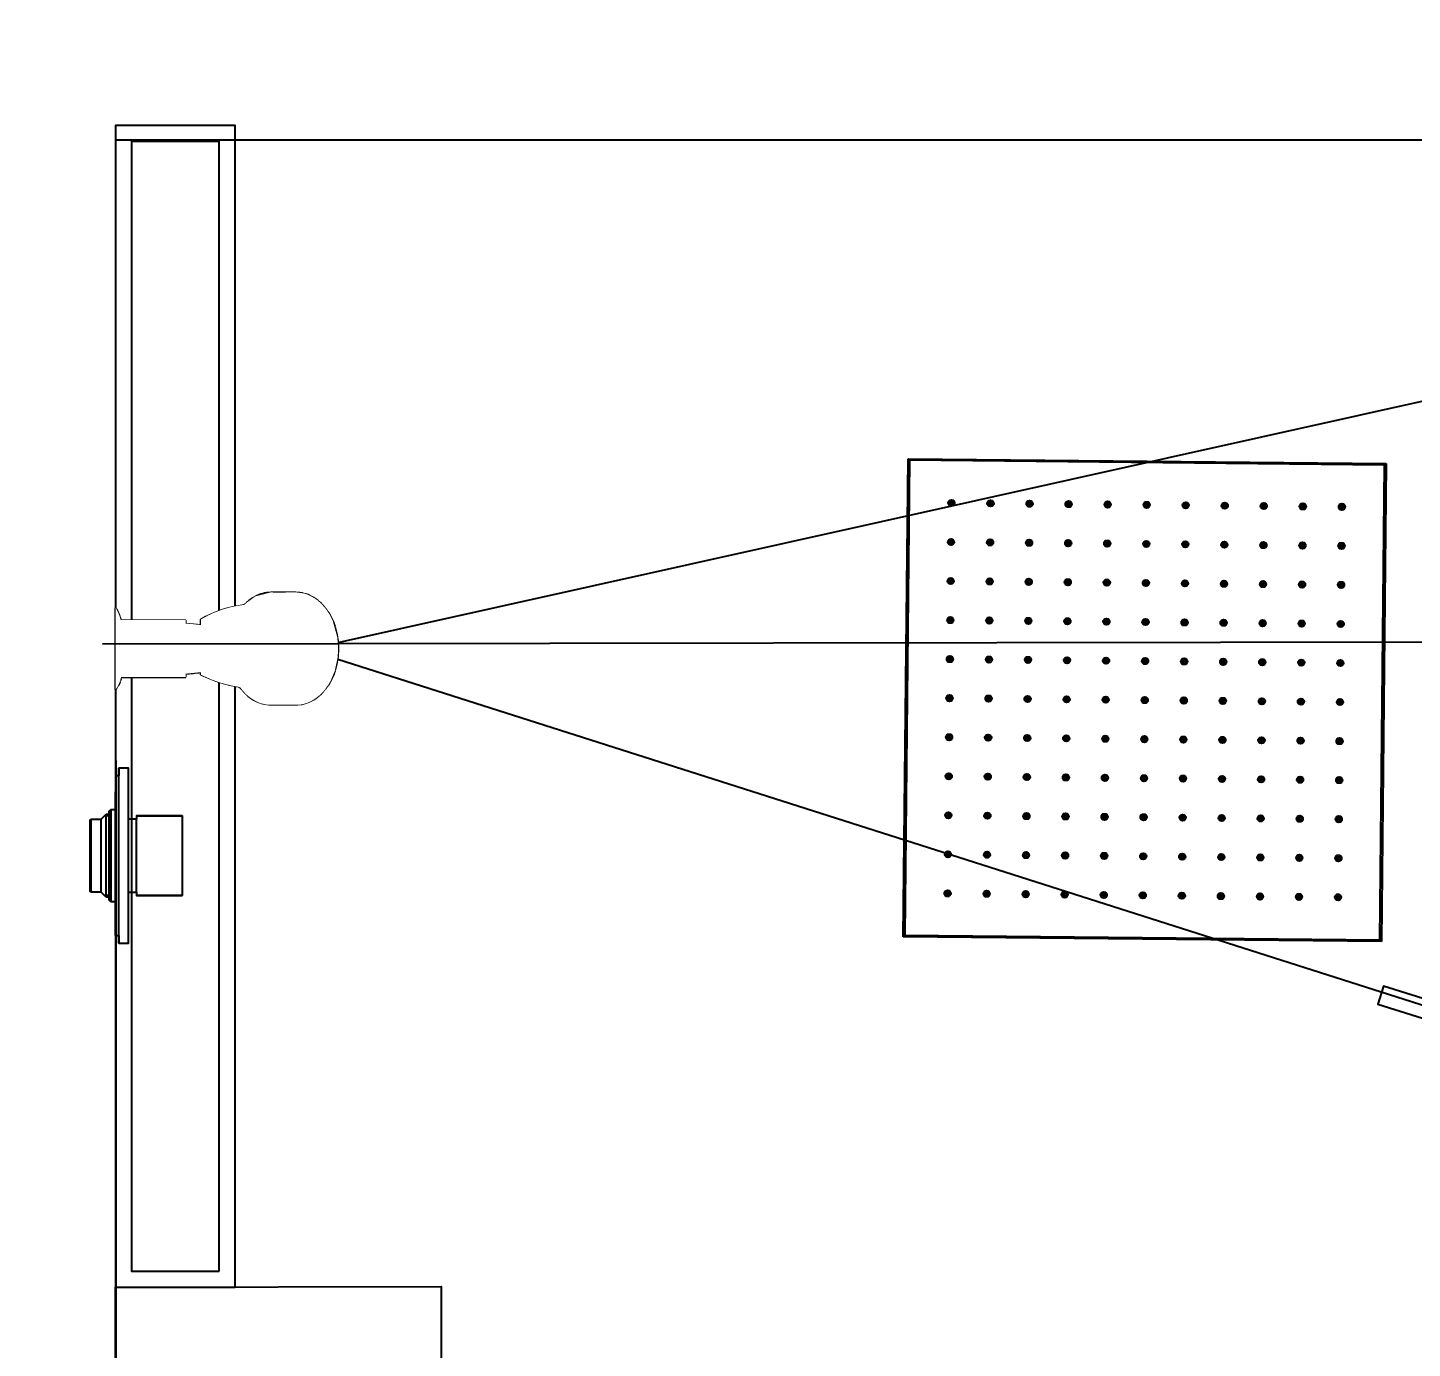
# Model space of a CAD drawing. Extents: x -678889171 to 586587, y -792238163 to 335485.
# Drawn here: x 83686 to 84555, y 49164 to 49993 of the extents above; entities that cross this region are included whole.
import ezdxf
from ezdxf.enums import TextEntityAlignment as Align

# ---------------------------------------------------------------- set-up
doc = ezdxf.new("R2010")
doc.units = 0
doc.header["$MEASUREMENT"] = 0
doc.set_wipeout_variables(frame=1)
for name, color, linetype in [('XR-Typ26$0$XR-A-TYP-2-3-4-5-6-7-8-9-10$0$A-FURN-SANT', 252, 'Continuous'), ('XR-Typ26$0$XR-A-TYP-2-3-4-5-6-7-8-9-10$0$A-GLAZ', 252, 'Continuous'), ('XR-Typ26$0$XR-A-TYP-2-3-4-5-6-7-8-9-10$0$A-GLAZ-FULL', 252, 'Continuous'), ('XR-Typ26$0$XR-A-TYP-2-3-4-5-6-7-8-9-10$0$A-WALL', 252, 'Continuous'), ('XR-Typ26$0$XR-A-TYP-2-3-4-5-6-7-8-9-10$0$XR-A-TYP$0$TYPICAL TYPES$0$I-WC', 252, 'Continuous'), ('XR-Typ26$0$XR-A-TYP-2-3-4-5-6-7-8-9-10$0$XR-A-TYP$0$TYPICAL TYPES$0$XREF_3BR$0$I-WC', 252, 'Continuous'), ('XR-Typ26$0$XR-A-TYP-2-3-4-5-6-7-8-9-10$0$XR-A-TYP$0$TYPICAL TYPES$0$XREF_3BR$0$WC-SERIAL', 252, 'Continuous')]:
    doc.layers.add(name, color=color, linetype=linetype)
doc.styles.add('XR-Typ26$0$XR-A-TYP-2-3-4-5-6-7-8-9-10$0$XR-A-TYP$0$TYPICAL TYPES$0$XREF_3BR$0$Standard', font='arial.ttf')

# ---------------------------------------------------------------- blocks, each defined once
blk = doc.blocks.new('XR-Typ26$0$XR-A-TYP-2-3-4-5-6-7-8-9-10$0$XR-A-TYP$0$TYPICAL TYPES$0$XREF_3BR$0$SHOWER C')
at = {"layer": 'XR-Typ26$0$XR-A-TYP-2-3-4-5-6-7-8-9-10$0$A-FURN-SANT'}
for p, q in [((4659.62, 6577.18), (4656.62, 6574.18)), ((4660.12, 6584.18), (4659.62, 6583.68)), ((4659.62, 6583.68), (4705.62, 6583.68)), ((4659.62, 6583.68), (4659.62, 6577.18)), ((4705.62, 6577.18), (4659.62, 6577.18)), ((4705.12, 6584.18), (4660.12, 6584.18)), ((4705.62, 6583.68), (4705.12, 6584.18)), ((4705.62, 6577.18), (4705.62, 6583.68)), ((4708.62, 6574.18), (4705.62, 6577.18)), ((4732.62, 6568.17), (4642.62, 6568.18)), ((4654.62, 6572.18), (4653.62, 6571.18)), ((4653.62, 6571.18), (4711.62, 6571.18)), ((4653.62, 6571.18), (4653.62, 6568.18)), ((4710.62, 6572.18), (4654.62, 6572.18)), ((4708.62, 6574.18), (4656.62, 6574.18)), ((4656.62, 6574.18), (4656.62, 6572.18)), ((4657.54, 6572.18), (4657.54, 6575.1)), ((4707.7, 6572.18), (4707.7, 6575.1)), ((4708.62, 6572.18), (4708.62, 6574.18)), ((4711.62, 6571.18), (4710.62, 6572.18)), ((4711.62, 6568.18), (4711.62, 6571.18)), ((4737.62, 6566.17), (4627.62, 6566.18)), ((4737.62, 6560.17), (4627.62, 6560.18)), ((4657.62, 6555.07), (4657.62, 6526.67)), ((4659.62, 6555.27), (4659.62, 6555.27)), ((4659.62, 6555.27), (4659.62, 6555.07)), ((4705.62, 6555.07), (4659.62, 6555.07)), ((4705.62, 6555.07), (4705.62, 6555.27)), ((4707.62, 6555.27), (4707.62, 6555.27)), ((4707.62, 6526.67), (4707.62, 6555.07))]:
    blk.add_line(p, q, dxfattribs=at)
blk.add_lwpolyline([(4693.12, 6526.17), (4693.12, 6526.17), (4658.12, 6526.17, -0.414214), (4657.62, 6526.67), (4657.62, 6555.07), (4659.62, 6555.07), (4659.62, 6555.27), (4659.62, 6555.27), (4659.62, 6555.27), (4659.62, 6555.27), (4659.62, 6560.16), (4627.62, 6560.16), (4627.62, 6566.18), (4632.62, 6566.18), (4632.62, 6568.18), (4732.62, 6568.17), (4732.62, 6566.17), (4737.62, 6566.17), (4737.62, 6560.17), (4705.62, 6560.16), (4705.62, 6555.27), (4705.62, 6555.27), (4705.62, 6555.27), (4705.62, 6555.27), (4705.62, 6555.07), (4707.62, 6555.07), (4707.62, 6526.67, -0.414214), (4707.12, 6526.17), (4693.12, 6526.17)], format="xyb", dxfattribs=at)
blk = doc.blocks.new('XR-Typ26$0$XR-A-TYP-2-3-4-5-6-7-8-9-10$0$XR-A-TYP$0$TYPICAL TYPES$0$XREF_3BR$0$XREF-1BA$0$11TH FLOOR PLAN EAST TOWER$0$11TH TO 17TH FLOOR PLAN EAST TOWER$0$CEILING SHOWER')
at = {"layer": 'XR-Typ26$0$XR-A-TYP-2-3-4-5-6-7-8-9-10$0$A-FURN-SANT'}
for p, q in [((0, 30), (30, 30)), ((0, 0), (0, 30)), ((0, 30), (0.1, 29.9)), ((0.1, 29.9), (0.1, 0.1)), ((29.9, 29.9), (0.1, 29.9)), ((30, 30), (29.9, 29.9)), ((29.9, 0.1), (29.9, 29.9)), ((30, 30), (30, 0)), ((0.1, 0.1), (0, 0)), ((30, 0), (0, 0)), ((0.1, 0.1), (29.9, 0.1)), ((29.9, 0.1), (30, 0))]:
    blk.add_line(p, q, dxfattribs=at)
for centre, radius in [((2.75, 27.25), 0.2), ((2.75, 27.25), 0.175), ((2.75, 27.25), 0.125), ((2.75, 27.25), 0.05), ((5.2, 27.25), 0.2), ((5.2, 27.25), 0.175), ((5.2, 27.25), 0.125), ((5.2, 27.25), 0.05), ((7.65, 27.25), 0.2), ((7.65, 27.25), 0.175), ((7.65, 27.25), 0.125), ((7.65, 27.25), 0.05), ((10.1, 27.25), 0.2), ((10.1, 27.25), 0.175), ((10.1, 27.25), 0.125), ((10.1, 27.25), 0.05), ((12.55, 27.25), 0.2), ((12.55, 27.25), 0.175), ((12.55, 27.25), 0.125), ((12.55, 27.25), 0.05), ((15, 27.25), 0.2), ((15, 27.25), 0.175), ((15, 27.25), 0.125), ((15, 27.25), 0.05), ((17.45, 27.25), 0.2), ((17.45, 27.25), 0.175), ((17.45, 27.25), 0.125), ((17.45, 27.25), 0.05), ((19.9, 27.25), 0.2), ((19.9, 27.25), 0.175), ((19.9, 27.25), 0.125), ((19.9, 27.25), 0.05), ((22.35, 27.25), 0.2), ((22.35, 27.25), 0.175), ((22.35, 27.25), 0.125), ((22.35, 27.25), 0.05), ((24.8, 27.25), 0.2), ((24.8, 27.25), 0.175), ((24.8, 27.25), 0.125), ((24.8, 27.25), 0.05), ((27.25, 27.25), 0.2), ((27.25, 27.25), 0.175), ((27.25, 27.25), 0.125), ((27.25, 27.25), 0.05), ((2.75, 24.8), 0.2), ((2.75, 24.8), 0.175), ((2.75, 24.8), 0.125), ((2.75, 24.8), 0.05), ((5.2, 24.8), 0.2), ((5.2, 24.8), 0.175), ((5.2, 24.8), 0.125), ((5.2, 24.8), 0.05), ((7.65, 24.8), 0.2), ((7.65, 24.8), 0.175), ((7.65, 24.8), 0.125), ((7.65, 24.8), 0.05), ((10.1, 24.8), 0.2), ((10.1, 24.8), 0.175), ((10.1, 24.8), 0.125), ((10.1, 24.8), 0.05), ((12.55, 24.8), 0.2), ((12.55, 24.8), 0.175), ((12.55, 24.8), 0.125), ((12.55, 24.8), 0.05), ((15, 24.8), 0.2), ((15, 24.8), 0.175), ((15, 24.8), 0.125), ((15, 24.8), 0.05), ((17.45, 24.8), 0.2), ((17.45, 24.8), 0.175), ((17.45, 24.8), 0.125), ((17.45, 24.8), 0.05), ((19.9, 24.8), 0.2), ((19.9, 24.8), 0.175), ((19.9, 24.8), 0.125), ((19.9, 24.8), 0.05), ((22.35, 24.8), 0.2), ((22.35, 24.8), 0.175), ((22.35, 24.8), 0.125), ((22.35, 24.8), 0.05), ((24.8, 24.8), 0.2), ((24.8, 24.8), 0.175), ((24.8, 24.8), 0.125), ((24.8, 24.8), 0.05), ((27.25, 24.8), 0.2), ((27.25, 24.8), 0.175), ((27.25, 24.8), 0.125), ((27.25, 24.8), 0.05), ((2.75, 22.35), 0.2), ((2.75, 22.35), 0.175), ((2.75, 22.35), 0.125), ((2.75, 22.35), 0.05), ((5.2, 22.35), 0.2), ((5.2, 22.35), 0.175), ((5.2, 22.35), 0.125), ((5.2, 22.35), 0.05), ((7.65, 22.35), 0.2), ((7.65, 22.35), 0.175), ((7.65, 22.35), 0.125), ((7.65, 22.35), 0.05), ((10.1, 22.35), 0.2), ((10.1, 22.35), 0.175), ((10.1, 22.35), 0.125), ((10.1, 22.35), 0.05), ((12.55, 22.35), 0.2), ((12.55, 22.35), 0.175), ((12.55, 22.35), 0.125), ((12.55, 22.35), 0.05), ((15, 22.35), 0.2), ((15, 22.35), 0.175), ((15, 22.35), 0.125), ((15, 22.35), 0.05), ((17.45, 22.35), 0.2), ((17.45, 22.35), 0.175), ((17.45, 22.35), 0.125), ((17.45, 22.35), 0.05), ((19.9, 22.35), 0.2), ((19.9, 22.35), 0.175), ((19.9, 22.35), 0.125), ((19.9, 22.35), 0.05), ((22.35, 22.35), 0.2), ((22.35, 22.35), 0.175), ((22.35, 22.35), 0.125), ((22.35, 22.35), 0.05), ((24.8, 22.35), 0.2), ((24.8, 22.35), 0.175), ((24.8, 22.35), 0.125), ((24.8, 22.35), 0.05), ((27.25, 22.35), 0.2), ((27.25, 22.35), 0.175), ((27.25, 22.35), 0.125), ((27.25, 22.35), 0.05), ((2.75, 19.9), 0.2), ((2.75, 19.9), 0.175), ((2.75, 19.9), 0.125), ((5.2, 19.9), 0.2), ((5.2, 19.9), 0.175), ((5.2, 19.9), 0.125), ((7.65, 19.9), 0.2), ((7.65, 19.9), 0.175), ((7.65, 19.9), 0.125), ((10.1, 19.9), 0.2), ((10.1, 19.9), 0.175), ((10.1, 19.9), 0.125), ((12.55, 19.9), 0.2), ((12.55, 19.9), 0.175), ((12.55, 19.9), 0.125), ((15, 19.9), 0.2), ((15, 19.9), 0.175), ((15, 19.9), 0.125), ((17.45, 19.9), 0.2), ((17.45, 19.9), 0.175), ((17.45, 19.9), 0.125), ((19.9, 19.9), 0.2), ((19.9, 19.9), 0.175), ((19.9, 19.9), 0.125), ((22.35, 19.9), 0.2), ((22.35, 19.9), 0.175), ((22.35, 19.9), 0.125), ((24.8, 19.9), 0.2), ((24.8, 19.9), 0.175), ((24.8, 19.9), 0.125), ((27.25, 19.9), 0.2), ((27.25, 19.9), 0.175), ((27.25, 19.9), 0.125), ((2.75, 19.9), 0.05), ((5.2, 19.9), 0.05), ((7.65, 19.9), 0.05), ((10.1, 19.9), 0.05), ((12.55, 19.9), 0.05), ((15, 19.9), 0.05), ((17.45, 19.9), 0.05), ((19.9, 19.9), 0.05), ((22.35, 19.9), 0.05), ((24.8, 19.9), 0.05), ((27.25, 19.9), 0.05), ((2.75, 17.45), 0.2), ((2.75, 17.45), 0.175), ((2.75, 17.45), 0.125), ((2.75, 17.45), 0.05), ((5.2, 17.45), 0.2), ((5.2, 17.45), 0.175), ((5.2, 17.45), 0.125), ((5.2, 17.45), 0.05), ((7.65, 17.45), 0.2), ((7.65, 17.45), 0.175), ((7.65, 17.45), 0.125), ((7.65, 17.45), 0.05), ((10.1, 17.45), 0.2), ((10.1, 17.45), 0.175), ((10.1, 17.45), 0.125), ((10.1, 17.45), 0.05), ((12.55, 17.45), 0.2), ((12.55, 17.45), 0.175), ((12.55, 17.45), 0.125), ((12.55, 17.45), 0.05), ((15, 17.45), 0.2), ((15, 17.45), 0.175), ((15, 17.45), 0.125), ((15, 17.45), 0.05), ((17.45, 17.45), 0.2), ((17.45, 17.45), 0.175), ((17.45, 17.45), 0.125), ((17.45, 17.45), 0.05), ((19.9, 17.45), 0.2), ((19.9, 17.45), 0.175), ((19.9, 17.45), 0.125), ((19.9, 17.45), 0.05), ((22.35, 17.45), 0.2), ((22.35, 17.45), 0.175), ((22.35, 17.45), 0.125), ((22.35, 17.45), 0.05), ((24.8, 17.45), 0.2), ((24.8, 17.45), 0.175), ((24.8, 17.45), 0.125), ((24.8, 17.45), 0.05), ((27.25, 17.45), 0.2), ((27.25, 17.45), 0.175), ((27.25, 17.45), 0.125), ((27.25, 17.45), 0.05), ((2.75, 15), 0.2), ((2.75, 15), 0.175), ((2.75, 15), 0.125), ((2.75, 15), 0.05), ((5.2, 15), 0.2), ((5.2, 15), 0.175), ((5.2, 15), 0.125), ((5.2, 15), 0.05), ((7.65, 15), 0.2), ((7.65, 15), 0.175), ((7.65, 15), 0.125), ((7.65, 15), 0.05), ((10.1, 15), 0.2), ((10.1, 15), 0.175), ((10.1, 15), 0.125), ((10.1, 15), 0.05), ((12.55, 15), 0.2), ((12.55, 15), 0.175), ((12.55, 15), 0.125), ((12.55, 15), 0.05), ((15, 15), 0.2), ((15, 15), 0.175), ((15, 15), 0.125), ((15, 15), 0.05), ((17.45, 15), 0.2), ((17.45, 15), 0.175), ((17.45, 15), 0.125), ((17.45, 15), 0.05), ((19.9, 15), 0.2), ((19.9, 15), 0.175), ((19.9, 15), 0.125), ((19.9, 15), 0.05), ((22.35, 15), 0.2), ((22.35, 15), 0.175), ((22.35, 15), 0.125), ((22.35, 15), 0.05), ((24.8, 15), 0.2), ((24.8, 15), 0.175), ((24.8, 15), 0.125), ((24.8, 15), 0.05), ((27.25, 15), 0.2), ((27.25, 15), 0.175), ((27.25, 15), 0.125), ((27.25, 15), 0.05), ((2.75, 12.55), 0.2), ((2.75, 12.55), 0.175), ((2.75, 12.55), 0.125), ((2.75, 12.55), 0.05), ((5.2, 12.55), 0.2), ((5.2, 12.55), 0.175), ((5.2, 12.55), 0.125), ((5.2, 12.55), 0.05), ((7.65, 12.55), 0.2), ((7.65, 12.55), 0.175), ((7.65, 12.55), 0.125), ((7.65, 12.55), 0.05), ((10.1, 12.55), 0.2), ((10.1, 12.55), 0.175), ((10.1, 12.55), 0.125), ((10.1, 12.55), 0.05), ((12.55, 12.55), 0.2), ((12.55, 12.55), 0.175), ((12.55, 12.55), 0.125), ((12.55, 12.55), 0.05), ((15, 12.55), 0.2), ((15, 12.55), 0.175), ((15, 12.55), 0.125), ((15, 12.55), 0.05), ((17.45, 12.55), 0.2), ((17.45, 12.55), 0.175), ((17.45, 12.55), 0.125), ((17.45, 12.55), 0.05), ((19.9, 12.55), 0.2), ((19.9, 12.55), 0.175), ((19.9, 12.55), 0.125), ((19.9, 12.55), 0.05), ((22.35, 12.55), 0.2), ((22.35, 12.55), 0.175), ((22.35, 12.55), 0.125), ((22.35, 12.55), 0.05), ((24.8, 12.55), 0.2), ((24.8, 12.55), 0.175), ((24.8, 12.55), 0.125), ((24.8, 12.55), 0.05), ((27.25, 12.55), 0.2), ((27.25, 12.55), 0.175), ((27.25, 12.55), 0.125), ((27.25, 12.55), 0.05), ((2.75, 10.1), 0.2), ((2.75, 10.1), 0.175), ((2.75, 10.1), 0.125), ((2.75, 10.1), 0.05), ((5.2, 10.1), 0.2), ((5.2, 10.1), 0.175), ((5.2, 10.1), 0.125), ((5.2, 10.1), 0.05), ((7.65, 10.1), 0.2), ((7.65, 10.1), 0.175), ((7.65, 10.1), 0.125), ((7.65, 10.1), 0.05), ((10.1, 10.1), 0.2), ((10.1, 10.1), 0.175), ((10.1, 10.1), 0.125), ((10.1, 10.1), 0.05), ((12.55, 10.1), 0.2), ((12.55, 10.1), 0.175), ((12.55, 10.1), 0.125), ((12.55, 10.1), 0.05), ((15, 10.1), 0.2), ((15, 10.1), 0.175), ((15, 10.1), 0.125), ((15, 10.1), 0.05), ((17.45, 10.1), 0.2), ((17.45, 10.1), 0.175), ((17.45, 10.1), 0.125), ((17.45, 10.1), 0.05), ((19.9, 10.1), 0.2), ((19.9, 10.1), 0.175), ((19.9, 10.1), 0.125), ((19.9, 10.1), 0.05), ((22.35, 10.1), 0.2), ((22.35, 10.1), 0.175), ((22.35, 10.1), 0.125), ((22.35, 10.1), 0.05), ((24.8, 10.1), 0.2), ((24.8, 10.1), 0.175), ((24.8, 10.1), 0.125), ((24.8, 10.1), 0.05), ((27.25, 10.1), 0.2), ((27.25, 10.1), 0.175), ((27.25, 10.1), 0.125), ((27.25, 10.1), 0.05), ((2.75, 7.65), 0.2), ((2.75, 7.65), 0.175), ((5.2, 7.65), 0.2), ((5.2, 7.65), 0.175), ((7.65, 7.65), 0.2), ((7.65, 7.65), 0.175), ((10.1, 7.65), 0.2), ((10.1, 7.65), 0.175), ((12.55, 7.65), 0.2), ((12.55, 7.65), 0.175), ((15, 7.65), 0.2), ((15, 7.65), 0.175), ((17.45, 7.65), 0.2), ((17.45, 7.65), 0.175), ((19.9, 7.65), 0.2), ((19.9, 7.65), 0.175), ((22.35, 7.65), 0.2), ((22.35, 7.65), 0.175), ((24.8, 7.65), 0.2), ((24.8, 7.65), 0.175), ((27.25, 7.65), 0.2), ((27.25, 7.65), 0.175), ((2.75, 7.65), 0.125), ((2.75, 7.65), 0.05), ((5.2, 7.65), 0.125), ((5.2, 7.65), 0.05), ((7.65, 7.65), 0.125), ((7.65, 7.65), 0.05), ((10.1, 7.65), 0.125), ((10.1, 7.65), 0.05), ((12.55, 7.65), 0.125), ((12.55, 7.65), 0.05), ((15, 7.65), 0.125), ((15, 7.65), 0.05), ((17.45, 7.65), 0.125), ((17.45, 7.65), 0.05), ((19.9, 7.65), 0.125), ((19.9, 7.65), 0.05), ((22.35, 7.65), 0.125), ((22.35, 7.65), 0.05), ((24.8, 7.65), 0.125), ((24.8, 7.65), 0.05), ((27.25, 7.65), 0.125), ((27.25, 7.65), 0.05), ((2.75, 5.2), 0.2), ((2.75, 5.2), 0.175), ((2.75, 5.2), 0.125), ((2.75, 5.2), 0.05), ((5.2, 5.2), 0.2), ((5.2, 5.2), 0.175), ((5.2, 5.2), 0.125), ((5.2, 5.2), 0.05), ((7.65, 5.2), 0.2), ((7.65, 5.2), 0.175), ((7.65, 5.2), 0.125), ((7.65, 5.2), 0.05), ((10.1, 5.2), 0.2), ((10.1, 5.2), 0.175), ((10.1, 5.2), 0.125), ((10.1, 5.2), 0.05), ((12.55, 5.2), 0.2), ((12.55, 5.2), 0.175), ((12.55, 5.2), 0.125), ((12.55, 5.2), 0.05), ((15, 5.2), 0.2), ((15, 5.2), 0.175), ((15, 5.2), 0.125), ((15, 5.2), 0.05), ((17.45, 5.2), 0.2), ((17.45, 5.2), 0.175), ((17.45, 5.2), 0.125), ((17.45, 5.2), 0.05), ((19.9, 5.2), 0.2), ((19.9, 5.2), 0.175), ((19.9, 5.2), 0.125), ((19.9, 5.2), 0.05), ((22.35, 5.2), 0.2), ((22.35, 5.2), 0.175), ((22.35, 5.2), 0.125), ((22.35, 5.2), 0.05), ((24.8, 5.2), 0.2), ((24.8, 5.2), 0.175), ((24.8, 5.2), 0.125), ((24.8, 5.2), 0.05), ((27.25, 5.2), 0.2), ((27.25, 5.2), 0.175), ((27.25, 5.2), 0.125), ((27.25, 5.2), 0.05), ((2.75, 2.75), 0.2), ((2.75, 2.75), 0.175), ((2.75, 2.75), 0.125), ((2.75, 2.75), 0.05), ((5.2, 2.75), 0.2), ((5.2, 2.75), 0.175), ((5.2, 2.75), 0.125), ((5.2, 2.75), 0.05), ((7.65, 2.75), 0.2), ((7.65, 2.75), 0.175), ((7.65, 2.75), 0.125), ((7.65, 2.75), 0.05), ((10.1, 2.75), 0.2), ((10.1, 2.75), 0.175), ((10.1, 2.75), 0.125), ((10.1, 2.75), 0.05), ((12.55, 2.75), 0.2), ((12.55, 2.75), 0.175), ((12.55, 2.75), 0.125), ((12.55, 2.75), 0.05), ((15, 2.75), 0.2), ((15, 2.75), 0.175), ((15, 2.75), 0.125), ((15, 2.75), 0.05), ((17.45, 2.75), 0.2), ((17.45, 2.75), 0.175), ((17.45, 2.75), 0.125), ((17.45, 2.75), 0.05), ((19.9, 2.75), 0.2), ((19.9, 2.75), 0.175), ((19.9, 2.75), 0.125), ((19.9, 2.75), 0.05), ((22.35, 2.75), 0.2), ((22.35, 2.75), 0.175), ((22.35, 2.75), 0.125), ((22.35, 2.75), 0.05), ((24.8, 2.75), 0.2), ((24.8, 2.75), 0.175), ((24.8, 2.75), 0.125), ((24.8, 2.75), 0.05), ((27.25, 2.75), 0.2), ((27.25, 2.75), 0.175), ((27.25, 2.75), 0.125), ((27.25, 2.75), 0.05)]:
    blk.add_circle(centre, radius, dxfattribs=at)
blk = doc.blocks.new('XR-Typ26$0$XR-A-TYP-2-3-4-5-6-7-8-9-10$0$XR-A-TYP$0$TYPICAL TYPES$0$XREF_3BR$0$Ct370p')
at = {"layer": 'XR-Typ26$0$XR-A-TYP-2-3-4-5-6-7-8-9-10$0$A-FURN-SANT'}
for p, q in [((-0.01788, 0.00005), (-0.01788, -0.00315)), ((0.01788, -0.00342), (0.01788, 0)), ((-0.01788, -0.00315), (-0.01788, -0.04402)), ((0.01788, -0.00342), (0.01788, -0.04402)), ((-0.01254, -0.01794), (-0.01254, -0.04402)), ((0.01254, -0.01794), (0.01254, -0.04402)), ((-0.01573, -0.04402), (-0.01788, -0.04402)), ((-0.01254, -0.04402), (-0.01573, -0.04402)), ((-0.01254, -0.04402), (-0.01254, -0.04489)), ((-0.01254, -0.04489), (-0.01254, -0.07258)), ((0.01573, -0.04402), (0.01254, -0.04402)), ((0.01254, -0.04402), (0.01254, -0.04489)), ((0.01254, -0.04489), (0.01254, -0.07258)), ((0.01788, -0.04402), (0.01573, -0.04402)), ((-0.01254, -0.07258), (-0.01254, -0.07552)), ((0.01254, -0.07258), (0.01254, -0.07552)), ((-0.03531, -0.11311), (-0.03531, -0.09738)), ((0.03531, -0.11311), (0.03531, -0.09738)), ((-0.025, -0.11971), (-0.025, -0.12029))]:
    blk.add_line(p, q, dxfattribs=at)
for points in [[(-0.02558, 0, 0.077689), (-0.01788, -0.00315)], [(0.01788, -0.00342, 0.114656), (0.02558, 0, -2.040379)], [(-0.01573, -0.04402, 0.011754), (-0.01479, -0.05347, 0.871529)], [(0.01573, -0.04402, -0.011754), (0.01479, -0.05347, -0.871529)], [(-0.01463, -0.05347), (-0.01828, -0.05347, 0.109472), (-0.02744, -0.08073, 0.086388)], [(-0.0199, -0.07545, 0.02661), (-0.02023, -0.05693, 42.430898)], [(-0.01254, -0.05897, 0.178938), (-0.02004, -0.06986, -7.981732)], [(-0.01254, -0.05347), (-0.01463, -0.05347, 0.161895)], [(0.01479, -0.05347), (0.01254, -0.05347, 0.161895)], [(0.01638, -0.05347), (0.01479, -0.05347, 0.161895)], [(0.02414, -0.07804, 0.079947), (0.01638, -0.05347, -0.237182)], [(0.01694, -0.07408, -0.017041), (0.01678, -0.05509, -135.175436)], [(0.01692, -0.06986, 0.122998), (0.01254, -0.06172, -7.981732)], [(-0.01254, -0.07258, 0.007696), (-0.01392, -0.07299, 0.085827), (-0.02497, -0.07864, 0.02845), (-0.02744, -0.08073, 0.126727)], [(0.02414, -0.07804, 0.078791), (0.01392, -0.07299, 0.007696), (0.01254, -0.07258, 0.075508)], [(0.03531, -0.09738, 0.126727), (0.0328, -0.08765, 0.075666), (0.02758, -0.08086, 0.030149), (0.02497, -0.07864, 0.006989), (0.02414, -0.07804, 0.007696)], [(-0.02744, -0.08073, 0.011783), (-0.02839, -0.08167, 0.065531), (-0.0328, -0.08765, 0.126727), (-0.03531, -0.09738, 0.126727)], [(-0.03531, -0.09738, 0.126727), (-0.0328, -0.10711, 0.106057), (-0.02497, -0.11612, 0.085827), (-0.01392, -0.12177, 0.075508), (0, -0.12388, 0.075508), (0.01392, -0.12177, 0.085827), (0.02497, -0.11612, 0.106057), (0.0328, -0.10711, 0.126727), (0.03531, -0.09738, 0.126727)], [(0.03526, -0.09885, 0.018272), (0.03531, -0.09738, 0.126727)], [(-0.03531, -0.10781, 0.126727), (-0.0328, -0.11754, 0.106057), (-0.02497, -0.12656, 0.085827), (-0.01392, -0.13221, 0.075508), (0, -0.13432, 0.075508), (0.01392, -0.13221, 0.085827), (0.02497, -0.12656, 0.106057), (0.0328, -0.11754, 0.126727), (0.03531, -0.10781, 0.126727)], [(-0.03531, -0.11311, 0.126727), (-0.0328, -0.12283, 0.106057), (-0.02497, -0.13185, 0.07797), (-0.015, -0.13714, 0.007804), (-0.01392, -0.1375, 0.075508), (0, -0.13961, 0.075508), (0.01392, -0.1375, 0.007804), (0.015, -0.13714, 0.07797), (0.02497, -0.13185, 0.106057), (0.0328, -0.12283, 0.126727), (0.03531, -0.11311, 0.126727)]]:
    blk.add_lwpolyline(points, format="xyb", dxfattribs=at)
blk.add_lwpolyline([(0.02558, 0), (-0.02558, 0)], dxfattribs=at)
for centre, start, end in [((0, -0.02825), 39.41825, 140.58175), ((0, -0.06522), 219.41825, 320.58175)]:
    blk.add_arc(centre, 0.01623, start, end, dxfattribs=at)
blk.add_point((0, 0), dxfattribs=at)
blk.add_point((0, 0), dxfattribs=at)
at = {"layer": 'XR-Typ26$0$XR-A-TYP-2-3-4-5-6-7-8-9-10$0$XR-A-TYP$0$TYPICAL TYPES$0$XREF_3BR$0$WC-SERIAL', "style": 'XR-Typ26$0$XR-A-TYP-2-3-4-5-6-7-8-9-10$0$XR-A-TYP$0$TYPICAL TYPES$0$XREF_3BR$0$Standard', "flags": 3}
blk.add_attdef('SERIAL', text='', height=0.0236, dxfattribs=at).set_placement((58.65891, 23.61061), align=Align.TOP_CENTER)
blk.add_wipeout([(-0.02839, -0.08167), (-0.0328, -0.08765), (-0.03531, -0.09738), (-0.03514, -0.10001), (-0.03531, -0.11311), (-0.03467, -0.11813), (-0.03399, -0.12026), (-0.0317, -0.12467), (-0.03049, -0.12638), (-0.02835, -0.12887), (-0.02497, -0.13185), (-0.02137, -0.13423), (-0.01732, -0.13625), (-0.00704, -0.13908), (0, -0.13961), (0.00562, -0.13927), (0.01392, -0.1375), (0.02019, -0.13489), (0.02233, -0.13365), (0.02567, -0.1313), (0.02749, -0.12972), (0.02936, -0.12776), (0.03178, -0.12455), (0.0328, -0.12283), (0.03389, -0.12053), (0.03467, -0.11813), (0.03505, -0.11632), (0.03523, -0.11492), (0.03526, -0.09885), (0.03517, -0.09501), (0.03433, -0.09118), (0.03357, -0.08921), (0.0328, -0.08765), (0.03045, -0.08406), (0.02856, -0.08184), (0.02631, -0.07971), (0.02414, -0.07804), (0.02324, -0.07302), (0.02212, -0.06843), (0.02124, -0.06544), (0.02019, -0.06234), (0.01911, -0.0595), (0.01638, -0.05347), (0.01479, -0.05347), (0.01573, -0.04402), (0.01788, -0.04402), (0.01788, -0.00342), (0.02012, -0.00284), (0.02193, -0.00215), (0.02193, -0.00215), (0.024, -0.00107), (0.02558, 0), (-0.02558, 0), (-0.02379, -0.00099), (-0.02185, -0.00187), (-0.02058, -0.00236), (-0.02058, -0.00236), (-0.01946, -0.00272), (-0.01788, -0.00315), (-0.01788, -0.04402), (-0.01573, -0.04402), (-0.01558, -0.04587), (-0.01549, -0.04692), (-0.01532, -0.04875), (-0.01517, -0.0502), (-0.01505, -0.05126), (-0.01479, -0.05347), (-0.01828, -0.05347), (-0.01938, -0.05537), (-0.02081, -0.05806), (-0.0225, -0.06171), (-0.02405, -0.06572), (-0.02488, -0.06823), (-0.02544, -0.07017), (-0.02593, -0.07205), (-0.02634, -0.07384), (-0.02667, -0.07547), (-0.02705, -0.07771), (-0.02723, -0.07895), (-0.02744, -0.08073)]).dxf.layer = 'XR-Typ26$0$XR-A-TYP-2-3-4-5-6-7-8-9-10$0$A-FURN-SANT'

msp = doc.modelspace()

# ---------------------------------------------------------------- linework, layer by layer
at = {"layer": 'XR-Typ26$0$XR-A-TYP-2-3-4-5-6-7-8-9-10$0$A-FURN-SANT', "extrusion": (-1.93382e-08, -5.73146e-08, 1), "elevation": 0}
for points in [[(83816.36, 49202.39), (83816.38, 49931.35), (83741.38, 49931.37), (83741.36, 49202.41)], [(83816.36, 49202.39), (83816.38, 49931.35), (83741.38, 49931.37), (83741.36, 49202.41)], [(83806.36, 49212.4), (83806.38, 49921.35), (83751.38, 49921.36), (83751.36, 49212.41)], [(83806.36, 49212.4), (83806.38, 49921.35), (83751.38, 49921.36), (83751.36, 49212.41)]]:
    msp.add_lwpolyline(points, close=True, dxfattribs=at)
at = {"layer": 'XR-Typ26$0$XR-A-TYP-2-3-4-5-6-7-8-9-10$0$A-FURN-SANT', "extrusion": (-1.94843e-08, -2.5395e-08, 1), "elevation": 0}
msp.add_lwpolyline([(85219.61, 49169.3), (83861.08, 49602.63), (85241.22, 49909.78)], dxfattribs=at)
at = {"layer": 'XR-Typ26$0$XR-A-TYP-2-3-4-5-6-7-8-9-10$0$A-GLAZ', "extrusion": (-1.93225e-08, 5.42264e-08, 1), "elevation": 0}
msp.add_lwpolyline([(85201.34, 49170.56), (85204.93, 49182.01), (84536.98, 49391.4), (84533.39, 49379.95)], close=True, dxfattribs=at)
msp.add_lwpolyline([(85201.34, 49170.56), (85204.93, 49182.01), (84536.98, 49391.4), (84533.39, 49379.95)], close=True, dxfattribs=at)
at = {"layer": 'XR-Typ26$0$XR-A-TYP-2-3-4-5-6-7-8-9-10$0$A-GLAZ-FULL', "extrusion": (-1.94372e-08, -5.42258e-08, 1), "elevation": 0}
msp.add_lwpolyline([(83741.37, 49102.41), (83741.37, 49202.41), (83945.52, 49202.82), (83945.52, 49102.82)], close=True, dxfattribs=at)
msp.add_lwpolyline([(83741.37, 49102.41), (83741.37, 49202.41), (83945.52, 49202.82), (83945.52, 49102.82)], close=True, dxfattribs=at)
at = {"layer": 'XR-Typ26$0$XR-A-TYP-2-3-4-5-6-7-8-9-10$0$A-WALL'}
for p, q in [((83741.38, 49922.12), (83741.39, 48975.42)), ((85291.38, 49922.12), (83741.38, 49922.12))]:
    msp.add_line(p, q, dxfattribs=at)

# ---------------------------------------------------------------- block references
at = {"layer": 'XR-Typ26$0$XR-A-TYP-2-3-4-5-6-7-8-9-10$0$XR-A-TYP$0$TYPICAL TYPES$0$I-WC', "extrusion": (-1.93228e-08, -5.4297e-08, 1), "xscale": 9.999998164085035, "yscale": 9.999998164085035, "zscale": 9.999998164085035, "rotation": 179.4338079906105}
msp.add_blockref('XR-Typ26$0$XR-A-TYP-2-3-4-5-6-7-8-9-10$0$XR-A-TYP$0$TYPICAL TYPES$0$XREF_3BR$0$XREF-1BA$0$11TH FLOOR PLAN EAST TOWER$0$11TH TO 17TH FLOOR PLAN EAST TOWER$0$CEILING SHOWER', (84538.55, 49719.32, 0), dxfattribs=at)
msp.add_blockref('XR-Typ26$0$XR-A-TYP-2-3-4-5-6-7-8-9-10$0$XR-A-TYP$0$TYPICAL TYPES$0$XREF_3BR$0$XREF-1BA$0$11TH FLOOR PLAN EAST TOWER$0$11TH TO 17TH FLOOR PLAN EAST TOWER$0$CEILING SHOWER', (84538.55, 49719.32, 0), dxfattribs=at)
at = {"layer": 'XR-Typ26$0$XR-A-TYP-2-3-4-5-6-7-8-9-10$0$XR-A-TYP$0$TYPICAL TYPES$0$I-WC', "extrusion": (-1.93379e-08, -5.73852e-08, 1), "xscale": -1, "rotation": 89.98887336940174}
msp.add_blockref('XR-Typ26$0$XR-A-TYP-2-3-4-5-6-7-8-9-10$0$XR-A-TYP$0$TYPICAL TYPES$0$XREF_3BR$0$SHOWER C', (90310.44, 54154.55, 0), dxfattribs=at)
msp.add_blockref('XR-Typ26$0$XR-A-TYP-2-3-4-5-6-7-8-9-10$0$XR-A-TYP$0$TYPICAL TYPES$0$XREF_3BR$0$SHOWER C', (90310.44, 54154.55, 0), dxfattribs=at)

# ---------------------------------------------------------------- next in the draw order: block references
at = {"layer": 'XR-Typ26$0$XR-A-TYP-2-3-4-5-6-7-8-9-10$0$XR-A-TYP$0$TYPICAL TYPES$0$XREF_3BR$0$I-WC', "extrusion": (-1.93379e-08, -5.73852e-08, 1), "xscale": -1000.000000000029, "yscale": 1000, "zscale": 1000, "rotation": 89.988873369402}
msp.add_blockref('XR-Typ26$0$XR-A-TYP-2-3-4-5-6-7-8-9-10$0$XR-A-TYP$0$TYPICAL TYPES$0$XREF_3BR$0$Ct370p', (83741.37, 49603.13, 0), dxfattribs=at)

# ---------------------------------------------------------------- next in the draw order: linework, layer by layer
at = {"layer": 'XR-Typ26$0$XR-A-TYP-2-3-4-5-6-7-8-9-10$0$A-FURN-SANT', "extrusion": (1.82285e-08, -2.84556e-08, 1)}
msp.add_line((85199.14, 49607.99), (83733.04, 49605.98), dxfattribs=at)
at = {"layer": 'XR-Typ26$0$XR-A-TYP-2-3-4-5-6-7-8-9-10$0$A-FURN-SANT', "extrusion": (-1.94843e-08, -2.5395e-08, 1), "elevation": 0}
msp.add_lwpolyline([(85219.61, 49169.3), (83861.08, 49602.63), (85241.22, 49909.78)], dxfattribs=at)

# ---------------------------------------------------------------- next in the draw order: block references
at = {"layer": 'XR-Typ26$0$XR-A-TYP-2-3-4-5-6-7-8-9-10$0$XR-A-TYP$0$TYPICAL TYPES$0$XREF_3BR$0$I-WC', "extrusion": (-1.93379e-08, -5.73852e-08, 1), "xscale": -1000.000000000029, "yscale": 1000, "zscale": 1000, "rotation": 89.988873369402}
msp.add_blockref('XR-Typ26$0$XR-A-TYP-2-3-4-5-6-7-8-9-10$0$XR-A-TYP$0$TYPICAL TYPES$0$XREF_3BR$0$Ct370p', (83741.37, 49603.13, 0), dxfattribs=at)

# ---------------------------------------------------------------- next in the draw order: linework, layer by layer
at = {"layer": 'XR-Typ26$0$XR-A-TYP-2-3-4-5-6-7-8-9-10$0$A-FURN-SANT', "extrusion": (1.82285e-08, -2.84556e-08, 1)}
msp.add_line((85199.14, 49607.99), (83733.04, 49605.98), dxfattribs=at)

doc.saveas('drawing.dxf')
